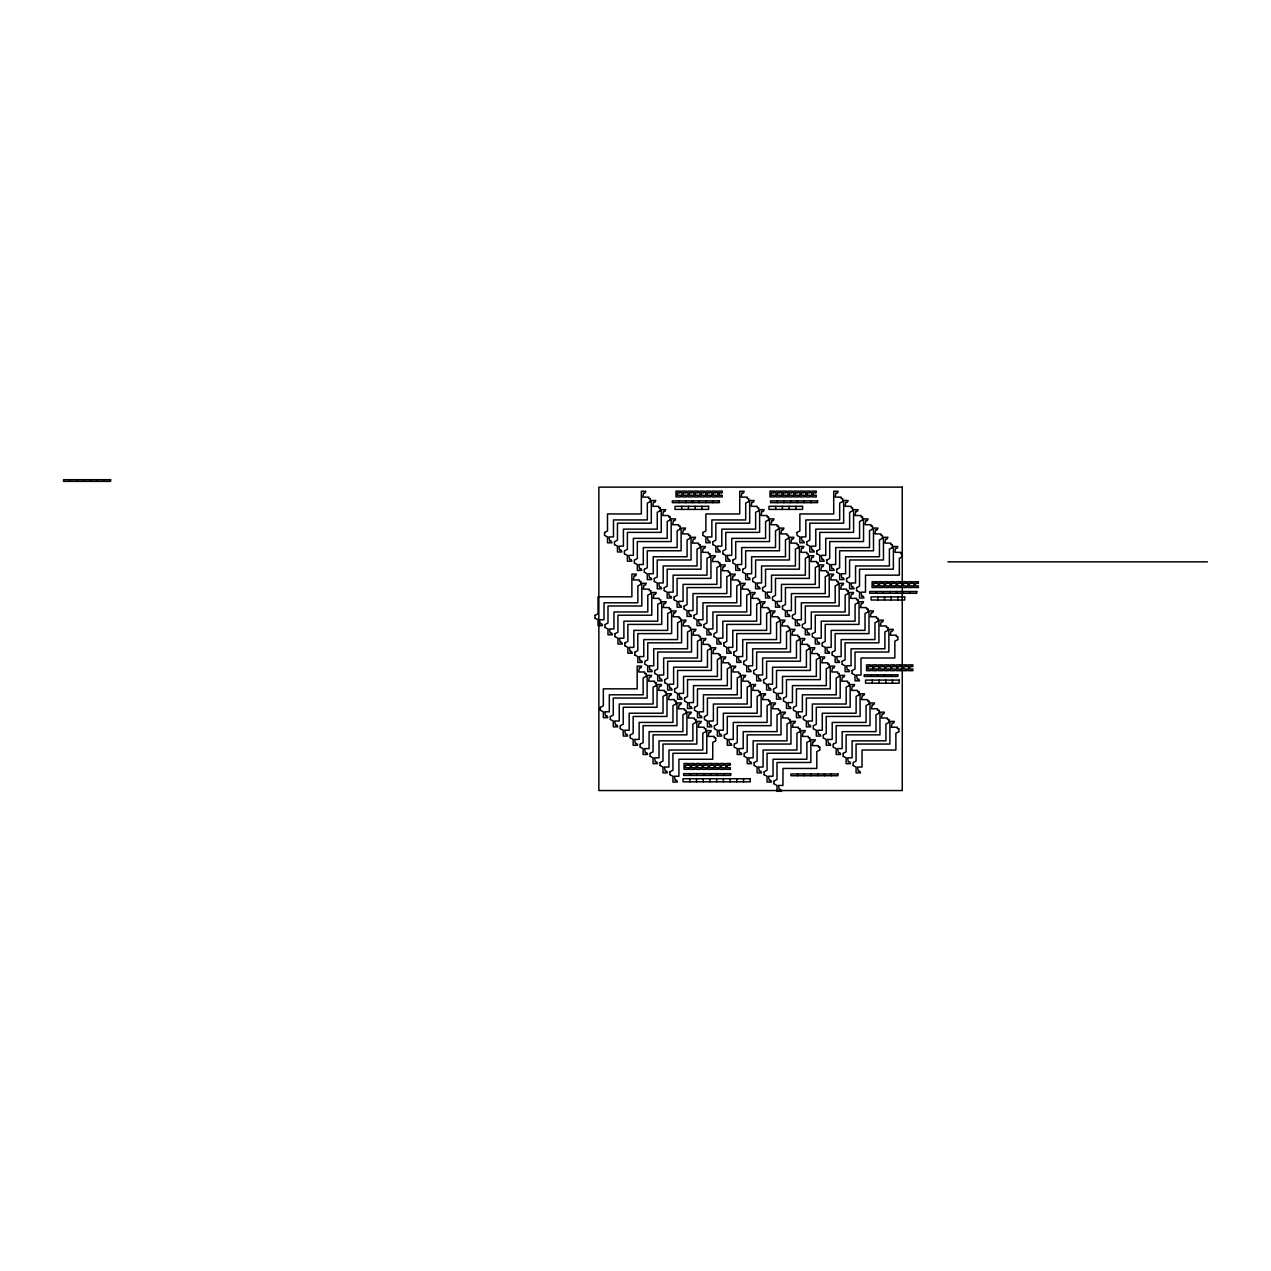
<?xml version="1.0" encoding="UTF-8"?>
<svg xmlns="http://www.w3.org/2000/svg" width="1271" height="1271" viewBox="0 0 1271 1271"><rect width="100%" height="100%" fill="white"/><g stroke="black" fill="none" stroke-linecap="round" stroke-linejoin="round"><path stroke-width="1.5" d="M650.164 498.566L648.814 498.566L648.814 497.12L642.84 497.12L643.555 492.91A1.843 1.843 0 0 0 645.112 492.91L645.827 491.273L641.347 491.273L641.347 513.961L607.506 513.961L607.506 530.96L604.662 532.406M748.54 498.566L747.205 498.566L747.205 497.12L741.231 497.12L741.93 492.91A1.843 1.843 0 0 0 743.503 492.91L744.218 491.273L739.738 491.273L739.738 513.961L705.898 513.961L705.898 530.96L703.054 532.406M842.53 498.566L841.18 498.566L841.18 497.12L835.222 497.12L835.921 492.91A1.843 1.843 0 0 0 837.494 492.91L838.193 491.273L833.728 491.273L833.712 513.961L799.872 513.961L799.872 530.96L797.044 532.406M650.164 501.648L647.32 503.094L647.32 519.934L613.48 519.934L613.48 536.934L609 536.934L609.699 541.144A1.843 1.843 0 0 1 611.272 541.144L611.986 542.781L607.506 542.781L607.506 536.934L604.662 535.488M748.54 501.648L745.712 503.094L745.712 519.934L711.855 519.934L711.855 536.934L707.391 536.934L708.09 541.144A1.843 1.843 0 0 1 709.663 541.144L710.362 542.781L705.898 542.781L705.898 536.934L703.054 535.488M842.53 501.648L839.686 503.094L839.686 519.934L805.846 519.934L805.846 536.934L801.365 536.934L802.08 541.144A1.843 1.843 0 0 1 803.653 541.144L804.352 542.781L799.872 542.781L799.872 536.934L797.044 535.488L796.885 532.549M660.094 507.765L658.759 507.765L658.759 506.319L652.786 506.319L653.485 502.109A1.843 1.843 0 0 0 655.058 502.109L655.772 500.472L651.292 500.472L651.292 523.175L617.452 523.175L617.452 540.159L614.608 541.605M758.485 507.765L757.151 507.765L757.151 506.319L751.177 506.319L751.876 502.109A1.843 1.843 0 0 0 753.449 502.109L754.164 500.472L749.683 500.472L749.683 523.175L715.827 523.175L715.827 540.159L712.999 541.605M852.476 507.765L851.125 507.765L851.125 506.319L845.151 506.319L845.866 502.109A1.843 1.843 0 0 0 847.439 502.109L848.138 500.472L843.658 500.472L843.658 523.175L809.818 523.175L809.818 540.159L806.99 541.605M660.094 510.847L657.266 512.292L657.266 529.133L623.41 529.133L623.41 546.133L618.945 546.133L619.644 550.343A1.843 1.843 0 0 1 621.217 550.343L621.932 551.979L617.452 551.979L617.452 546.133L614.608 544.687M758.485 510.847L755.641 512.292L755.641 529.133L721.801 529.133L721.801 546.133L717.321 546.133L718.036 550.343A1.843 1.843 0 0 1 719.608 550.343L720.307 551.979L715.827 551.979L715.827 546.133L712.999 544.687M670.039 516.963L668.705 516.963L668.705 515.518L662.731 515.518L663.43 511.323A1.843 1.843 0 0 0 665.003 511.323L665.718 509.671L661.238 509.671L661.238 532.374L627.381 532.374L627.381 549.374L624.554 550.82M768.431 516.963L767.08 516.963L767.08 515.518L761.107 515.518L761.822 511.323A1.843 1.843 0 0 0 763.394 511.323L764.093 509.671L759.613 509.671L759.613 532.374L725.773 532.374L725.773 549.374L722.945 550.82L722.786 553.743M862.421 516.963L861.071 516.963L861.071 515.518L855.097 515.518L855.812 511.323A1.843 1.843 0 0 0 857.369 511.323L858.084 509.671L853.604 509.671L853.604 532.374L819.763 532.374L819.763 549.374L816.919 550.82M670.039 520.061L667.211 521.491L667.211 538.348L633.355 538.348L633.355 555.348L628.875 555.348L629.59 559.542A1.843 1.843 0 0 1 631.163 559.542L631.862 561.194L627.381 561.194L627.381 555.348L624.554 553.902M768.431 520.061L765.587 521.491L765.587 538.348L731.746 538.348L731.746 555.348L727.266 555.348L727.981 559.542A1.843 1.843 0 0 1 729.538 559.542L730.253 561.194L725.773 561.194L725.773 555.348L722.945 553.902M862.421 520.061L859.577 521.491L859.577 538.348L825.737 538.348L825.737 555.348L821.257 555.348L821.972 559.542A1.843 1.843 0 0 1 823.529 559.542L824.243 561.194L819.763 561.194L819.763 555.348L816.919 553.902M679.985 526.178L678.635 526.178L678.635 524.732L672.661 524.732L673.376 520.522A1.843 1.843 0 0 0 674.949 520.522L675.648 518.886L671.167 518.886L671.167 541.573L637.327 541.573L637.327 558.573L634.499 560.018M778.376 526.178L777.026 526.178L777.026 524.732L771.052 524.732L771.767 520.522A1.843 1.843 0 0 0 773.324 520.522L774.039 518.886L769.559 518.886L769.559 541.573L735.718 541.573L735.718 558.573L732.874 560.018M872.351 526.178L871.016 526.178L871.016 524.732L865.043 524.732L865.758 520.522A1.843 1.843 0 0 0 867.315 520.522L868.029 518.886L863.549 518.886L863.549 541.573L829.709 541.573L829.709 558.573L826.865 560.018M679.985 529.26L677.141 530.706L677.141 547.547L643.301 547.547L643.301 564.546L638.82 564.546L639.535 568.757A1.843 1.843 0 0 1 641.092 568.757L641.807 570.393L637.327 570.393L637.327 564.546L634.499 563.101M778.376 529.26L775.532 530.706L775.532 547.547L741.692 547.547L741.692 564.546L737.212 564.546L737.927 568.757A1.843 1.843 0 0 1 739.484 568.757L740.199 570.393L735.718 570.393L735.718 564.546L732.874 563.101L732.731 560.161M872.351 529.26L869.523 530.706L869.523 547.547L835.683 547.547L835.683 564.546L831.202 564.546L831.901 568.757A1.843 1.843 0 0 1 833.474 568.757L834.189 570.393L829.709 570.393L829.709 564.546L826.865 563.101M689.931 535.377L688.58 535.377L688.58 533.931L682.606 533.931L683.321 529.721A1.843 1.843 0 0 0 684.878 529.721L685.593 528.085L681.113 528.085L681.113 550.788L647.273 550.788L647.273 567.772L644.429 569.217M788.322 535.377L786.971 535.377L786.971 533.931L780.998 533.931L781.713 529.721A1.843 1.843 0 0 0 783.27 529.721L783.985 528.085L779.504 528.085L779.504 550.788L745.664 550.788L745.664 567.772L742.82 569.217M882.296 535.377L880.962 535.377L880.962 533.931L874.988 533.931L875.687 529.721A1.843 1.843 0 0 0 877.26 529.721L877.975 528.085L873.495 528.085L873.495 550.788L839.638 550.788L839.638 567.772L836.811 569.217M689.931 538.459L687.087 539.905L687.087 556.746L653.246 556.746L653.246 573.745L648.766 573.745L649.481 577.955A1.843 1.843 0 0 1 651.038 577.955L651.753 579.592L647.273 579.592L647.273 573.745L644.429 572.3M788.322 538.459L785.478 539.905L785.478 556.746L751.638 556.746L751.638 573.745L747.157 573.745L747.856 577.955A1.843 1.843 0 0 1 749.429 577.955L750.144 579.592L745.664 579.592L745.664 573.745L742.82 572.3M699.876 544.576L698.526 544.576L698.526 543.13L692.552 543.13L693.267 538.936A1.843 1.843 0 0 0 694.824 538.936L695.539 537.283L691.059 537.283L691.059 559.987L657.218 559.987L657.218 576.986L654.374 578.432M798.252 544.576L796.917 544.576L796.917 543.13L790.943 543.13L791.642 538.936A1.843 1.843 0 0 0 793.215 538.936L793.93 537.283L789.45 537.283L789.45 559.987L755.61 559.987L755.61 576.986L752.766 578.432L752.623 581.355M806.99 544.687L809.818 546.133L809.818 551.979L814.298 551.979L813.583 550.343A1.843 1.843 0 0 0 812.026 550.343L811.311 546.133L815.791 546.133L815.791 529.133L849.632 529.133L849.632 512.292L852.476 510.847L852.619 507.907M892.242 544.576L890.892 544.576L890.892 543.13L884.934 543.13L885.633 538.936A1.843 1.843 0 0 0 887.206 538.936L887.905 537.283L883.44 537.283L883.44 559.987L849.584 559.987L849.584 576.986L846.756 578.432M699.876 547.658L697.032 549.104L697.032 565.96L663.192 565.96L663.192 582.96L658.712 582.96L659.411 587.154A1.843 1.843 0 0 1 660.984 587.154L661.698 588.807L657.218 588.807L657.218 582.96L654.374 581.514M798.252 547.658L795.424 549.104L795.424 565.96L761.567 565.96L761.567 582.96L757.103 582.96L757.802 587.154A1.843 1.843 0 0 1 759.375 587.154L760.09 588.807L755.61 588.807L755.61 582.96L752.766 581.514M892.242 547.658L889.398 549.104L889.398 565.96L855.558 565.96L855.558 582.96L851.077 582.96L851.792 587.154A1.843 1.843 0 0 1 853.365 587.154L854.064 588.807L849.584 588.807L849.584 582.96L846.756 581.514M709.806 553.791L708.471 553.791L708.471 552.345L702.498 552.345L703.197 548.135A1.843 1.843 0 0 0 704.77 548.135L705.484 546.498L701.004 546.498L701.004 569.186L667.164 569.186L667.164 586.185L664.32 587.631M902.188 553.791L900.837 553.791L900.837 552.345L894.863 552.345L895.578 548.135A1.843 1.843 0 0 0 897.151 548.135L897.85 546.498L893.37 546.498L893.37 569.186L859.53 569.186L859.53 586.185L856.702 587.631M709.806 556.873L706.978 558.319L706.978 575.159L673.122 575.159L673.122 592.159L668.657 592.159L669.356 596.369A1.843 1.843 0 0 1 670.929 596.369L671.644 598.005L667.164 598.005L667.164 592.159L664.32 590.713M808.197 556.873L805.369 558.319L805.369 575.159L771.513 575.159L771.513 592.159L767.033 592.159L767.748 596.369A1.843 1.843 0 0 1 769.32 596.369L770.019 598.005L765.539 598.005L765.539 592.159L762.711 590.713M902.188 556.873L899.344 558.319L899.344 575.159L865.503 575.159L865.503 592.159L861.023 592.159L861.738 596.369A1.843 1.843 0 0 1 863.295 596.369L864.01 598.005L859.53 598.005L859.53 592.159L856.702 590.713M947.864 561.861L1207.45 561.861M719.751 562.989L718.417 562.989L718.417 561.544L712.443 561.544L713.142 557.334A1.843 1.843 0 0 0 714.715 557.334L715.43 555.697L710.95 555.697L710.95 578.384L677.093 578.384L677.093 595.384L674.265 596.83M818.143 562.989L816.792 562.989L816.792 561.544L810.819 561.544L811.534 557.334A1.843 1.843 0 0 0 813.106 557.334L813.805 555.697L809.325 555.697L809.325 578.384L775.485 578.384L775.485 595.384L772.657 596.83M719.751 566.072L716.923 567.517L716.923 584.358L683.067 584.358L683.067 601.358L678.587 601.358L679.302 605.568A1.843 1.843 0 0 1 680.875 605.568L681.574 607.204L677.093 607.204L677.093 601.358L674.265 599.912M729.697 572.188L728.347 572.188L728.347 570.743L722.373 570.743L723.088 566.548A1.843 1.843 0 0 0 724.661 566.548L725.36 564.896L720.879 564.896L720.879 587.599L687.039 587.599L687.039 604.599L684.211 606.029M828.088 572.188L826.738 572.188L826.738 570.743L820.764 570.743L821.479 566.548A1.843 1.843 0 0 0 823.036 566.548L823.751 564.896L819.271 564.896L819.271 587.599L785.43 587.599L785.43 604.599L782.586 606.029M836.811 572.3L839.638 573.745L839.638 579.592L844.119 579.592L843.42 577.955A1.843 1.843 0 0 0 841.847 577.955L841.132 573.745L845.612 573.745L845.612 556.746L879.468 556.746L879.468 539.905L882.296 538.459L882.455 535.52M729.697 575.27L726.853 576.716L726.853 593.573L693.013 593.573L693.013 610.573L688.532 610.573L689.247 614.767A1.843 1.843 0 0 1 690.804 614.767L691.519 616.419L687.039 616.419L687.039 610.573L684.211 609.127M828.088 575.27L825.244 576.716L825.244 593.573L791.404 593.573L791.404 610.573L786.924 610.573L787.639 614.767A1.843 1.843 0 0 1 789.196 614.767L789.911 616.419L785.43 616.419L785.43 610.573L782.586 609.127M640.695 581.403L639.345 581.403L639.345 579.957L633.371 579.957L634.086 575.747A1.843 1.843 0 0 0 635.659 575.747L636.358 574.111L631.878 574.111L631.878 596.798L598.037 596.798L598.037 613.798L595.193 615.243M739.643 581.403L738.292 581.403L738.292 579.957L732.318 579.957L733.033 575.747A1.843 1.843 0 0 0 734.606 575.747L735.305 574.111L730.825 574.111L730.825 596.798L696.985 596.798L696.985 613.798L694.141 615.243M838.034 581.403L836.683 581.403L836.683 579.957L830.71 579.957L831.425 575.747A1.843 1.843 0 0 0 832.982 575.747L833.697 574.111L829.216 574.111L829.216 596.798L795.376 596.798L795.376 613.798L792.532 615.243M640.695 584.485L637.851 585.931L637.851 602.772L604.011 602.772L604.011 619.771L599.531 619.771L600.246 623.982A1.843 1.843 0 0 1 601.803 623.982L602.518 625.618L598.037 625.618L598.037 619.771L595.193 618.326M739.643 584.485L736.799 585.931L736.799 602.772L702.958 602.772L702.958 619.771L698.478 619.771L699.193 623.982A1.843 1.843 0 0 1 700.75 623.982L701.465 625.618L696.985 625.618L696.985 619.771L694.141 618.326M838.034 584.485L835.19 585.931L835.19 602.772L801.35 602.772L801.35 619.771L796.869 619.771L797.568 623.982A1.843 1.843 0 0 1 799.141 623.982L799.856 625.618L795.376 625.618L795.376 619.771L792.532 618.326M762.711 587.631L765.539 586.185L765.539 569.186L799.395 569.186L799.395 546.498L803.876 546.498L803.161 548.135A1.843 1.843 0 0 1 801.588 548.135L800.889 552.345L806.863 552.345L806.863 553.791L808.197 553.791L808.356 556.714M650.641 590.602L649.29 590.602L649.29 589.156L643.317 589.156L644.032 584.946A1.843 1.843 0 0 0 645.589 584.946L646.304 583.31L641.823 583.31L641.823 605.997L607.983 605.997L607.983 622.997L605.139 624.442M749.588 590.602L748.238 590.602L748.238 589.156L742.264 589.156L742.979 584.946A1.843 1.843 0 0 0 744.536 584.946L745.251 583.31L740.771 583.31L740.771 605.997L706.93 605.997L706.93 622.997L704.086 624.442M847.964 590.602L846.629 590.602L846.629 589.156L840.655 589.156L841.354 584.946A1.843 1.843 0 0 0 842.927 584.946L843.642 583.31L839.162 583.31L839.162 605.997L805.321 605.997L805.321 622.997L802.478 624.442M650.641 593.684L647.797 595.13L647.797 611.971L613.957 611.971L613.957 628.97L609.476 628.97L610.175 633.18A1.843 1.843 0 0 1 611.748 633.18L612.463 634.817L607.983 634.817L607.983 628.97L605.139 627.524M749.588 593.684L746.744 595.13L746.744 611.971L712.904 611.971L712.904 628.97L708.424 628.97L709.123 633.18A1.843 1.843 0 0 1 710.696 633.18L711.41 634.817L706.93 634.817L706.93 628.97L704.086 627.524M847.964 593.684L845.136 595.13L845.136 611.971L811.279 611.971L811.279 628.97L806.815 628.97L807.514 633.18A1.843 1.843 0 0 1 809.087 633.18L809.802 634.817L805.321 634.817L805.321 628.97L802.478 627.524M660.57 599.801L659.236 599.801L659.236 598.355L653.262 598.355L653.977 594.161A1.843 1.843 0 0 0 655.534 594.161L656.249 592.508L651.769 592.508L651.769 615.212L617.928 615.212L617.928 632.211L615.085 633.641M759.518 599.801L758.183 599.801L758.183 598.355L752.21 598.355L752.909 594.161A1.843 1.843 0 0 0 754.481 594.161L755.196 592.508L750.716 592.508L750.716 615.212L716.876 615.212L716.876 632.211L714.032 633.641L713.889 636.58M857.909 599.801L856.575 599.801L856.575 598.355L850.601 598.355L851.3 594.161A1.843 1.843 0 0 0 852.873 594.161L853.588 592.508L849.107 592.508L849.107 615.212L815.251 615.212L815.251 632.211L812.423 633.641M772.657 599.912L775.485 601.358L775.485 607.204L779.965 607.204L779.25 605.568A1.843 1.843 0 0 0 777.693 605.568L776.978 601.358L781.458 601.358L781.458 584.358L815.299 584.358L815.299 567.517L818.143 566.072L818.286 563.132M660.57 602.883L657.743 604.329L657.743 621.185L623.886 621.185L623.902 638.185L619.422 638.185L620.121 642.379A1.843 1.843 0 0 1 621.694 642.379L622.409 644.032L617.928 644.032L617.928 638.185L615.085 636.739M759.518 602.883L756.69 604.329L756.69 621.185L722.834 621.185L722.849 638.185L718.369 638.185L719.068 642.379A1.843 1.843 0 0 1 720.641 642.379L721.356 644.032L716.876 644.032L716.876 638.185L714.032 636.739M857.909 602.883L855.081 604.329L855.081 621.185L821.225 621.185L821.225 638.185L816.745 638.185L817.46 642.379A1.843 1.843 0 0 1 819.032 642.379L819.731 644.032L815.251 644.032L815.251 638.185L812.423 636.739M670.516 609.016L669.182 609.016L669.182 607.57L663.208 607.57L663.907 603.36A1.843 1.843 0 0 0 665.48 603.36L666.195 601.723L661.714 601.723L661.714 624.411L627.858 624.411L627.858 641.41L625.03 642.856M867.855 609.016L866.504 609.016L866.504 607.57L860.531 607.57L861.245 603.36A1.843 1.843 0 0 0 862.818 603.36L863.517 601.723L859.037 601.723L859.037 624.411L825.197 624.411L825.197 641.41L822.369 642.856M670.516 612.098L667.688 613.543L667.688 630.384L633.832 630.384L633.832 647.384L629.352 647.384L630.066 651.594A1.843 1.843 0 0 1 631.639 651.594L632.338 653.23L627.858 653.23L627.858 647.384L625.03 645.938M769.463 612.098L766.635 613.543L766.635 630.384L732.779 630.384L732.779 647.384L728.299 647.384L729.014 651.594A1.843 1.843 0 0 1 730.587 651.594L731.286 653.23L726.805 653.23L726.805 647.384L723.977 645.938M867.855 612.098L865.011 613.543L865.011 630.384L831.17 630.384L831.17 647.384L826.69 647.384L827.405 651.594A1.843 1.843 0 0 1 828.962 651.594L829.677 653.23L825.197 653.23L825.197 647.384L822.369 645.938M680.462 618.214L679.111 618.214L679.111 616.769L673.137 616.769L673.852 612.558A1.843 1.843 0 0 0 675.425 612.558L676.124 610.922L671.644 610.922L671.644 633.609L637.804 633.609L637.804 650.609L634.976 652.055M779.409 618.214L778.059 618.214L778.059 616.769L772.085 616.769L772.8 612.558A1.843 1.843 0 0 0 774.373 612.558L775.072 610.922L770.591 610.922L770.591 633.609L736.751 633.609L736.751 650.609L733.923 652.055M877.8 618.214L876.45 618.214L876.45 616.769L870.476 616.769L871.191 612.558A1.843 1.843 0 0 0 872.764 612.558L873.463 610.922L868.983 610.922L868.983 633.609L835.142 633.609L835.142 650.609L832.298 652.055M680.462 621.297L677.618 622.742L677.618 639.583L643.777 639.583L643.777 656.583L639.297 656.583L640.012 660.793A1.843 1.843 0 0 1 641.569 660.793L642.284 662.429L637.804 662.429L637.804 656.583L634.976 655.137M877.8 621.297L874.956 622.742L874.956 639.583L841.116 639.583L841.116 656.583L836.636 656.583L837.351 660.793A1.843 1.843 0 0 1 838.908 660.793L839.623 662.429L835.142 662.429L835.142 656.583L832.298 655.137M690.407 627.413L689.057 627.413L689.057 625.968L683.083 625.968L683.798 621.773A1.843 1.843 0 0 0 685.371 621.773L686.07 620.121L681.59 620.121L681.59 642.824L647.749 642.824L647.749 659.824L644.905 661.254L644.762 664.193L647.749 665.797L647.749 671.644L652.23 671.644L651.515 669.992A1.843 1.843 0 0 0 649.958 669.992L649.243 665.797L653.723 665.797L653.723 648.798L687.563 648.798L687.563 631.941L690.407 630.495M789.355 627.413L788.004 627.413L788.004 625.968L782.03 625.968L782.745 621.773A1.843 1.843 0 0 0 784.318 621.773L785.017 620.121L780.537 620.121L780.537 642.824L746.697 642.824L746.697 659.824L743.853 661.254M887.746 627.413L886.395 627.413L886.395 625.968L880.422 625.968L881.137 621.773A1.843 1.843 0 0 0 882.694 621.773L883.409 620.121L878.928 620.121L878.928 642.824L845.088 642.824L845.088 659.824L842.244 661.254M789.355 630.495L786.511 631.941L786.511 648.798L752.67 648.798L752.67 665.797L748.19 665.797L748.905 669.992A1.843 1.843 0 0 1 750.462 669.992L751.177 671.644L746.697 671.644L746.697 665.797L743.853 664.352M887.746 630.495L884.902 631.941L884.902 648.798L851.062 648.798L851.062 665.797L846.581 665.797L847.28 669.992A1.843 1.843 0 0 1 848.853 669.992L849.568 671.644L845.088 671.644L845.088 665.797L842.244 664.352M799.3 636.612L797.95 636.612L797.95 635.182L791.976 635.182L792.691 630.972A1.843 1.843 0 0 0 794.248 630.972L794.963 629.336L790.483 629.336L790.483 652.023L756.642 652.023L756.642 669.023L753.798 670.468M897.676 636.612L896.341 636.612L896.341 635.182L890.367 635.182L891.066 630.972A1.843 1.843 0 0 0 892.639 630.972L893.354 629.336L888.874 629.336L888.874 652.023L855.033 652.023L855.033 669.023L852.19 670.468M700.353 639.71L697.509 641.156L697.509 657.997L663.669 657.997L663.669 674.996L659.188 674.996L659.887 679.207A1.843 1.843 0 0 1 661.46 679.207L662.175 680.843L657.695 680.843L657.695 674.996L654.851 673.551M799.3 639.71L796.456 641.156L796.456 657.997L762.616 657.997L762.616 674.996L758.136 674.996L758.835 679.207A1.843 1.843 0 0 1 760.408 679.207L761.122 680.843L756.642 680.843L756.642 674.996L753.798 673.551M897.676 639.71L894.848 641.156L894.848 657.997L860.991 657.997L861.007 674.996L856.527 674.996L857.226 679.207A1.843 1.843 0 0 1 858.799 679.207L859.514 680.843L855.033 680.843L855.033 674.996L852.19 673.551M723.977 642.856L726.805 641.41L726.805 624.411L760.662 624.411L760.662 601.723L765.142 601.723L764.427 603.36A1.843 1.843 0 0 1 762.854 603.36L762.155 607.57L768.129 607.57L768.129 609.016L769.463 609.016L769.622 611.939M710.282 645.827L708.948 645.827L708.948 644.381L702.974 644.381L703.689 640.171A1.843 1.843 0 0 0 705.246 640.171L705.961 638.535L701.481 638.535L701.481 661.222L667.64 661.222L667.64 678.221L664.797 679.667M809.23 645.827L807.895 645.827L807.895 644.381L801.922 644.381L802.637 640.171A1.843 1.843 0 0 0 804.193 640.171L804.908 638.535L800.428 638.535L800.428 661.222L766.588 661.222L766.588 678.221L763.744 679.667M710.282 648.909L707.454 650.355L707.454 667.196L673.614 667.196L673.614 684.195L669.134 684.195L669.833 688.405A1.843 1.843 0 0 1 671.406 688.405L672.121 690.042L667.64 690.042L667.64 684.195L664.797 682.749M809.23 648.909L806.402 650.355L806.402 667.196L772.546 667.196L772.561 684.195L768.081 684.195L768.78 688.405A1.843 1.843 0 0 1 770.353 688.405L771.068 690.042L766.588 690.042L766.588 684.195L763.744 682.749M720.228 655.026L718.893 655.026L718.893 653.58L712.92 653.58L713.619 649.386A1.843 1.843 0 0 0 715.192 649.386L715.907 647.733L711.426 647.733L711.426 670.437L677.57 670.437L677.57 687.436L674.742 688.866M733.923 655.137L736.751 656.583L736.751 662.429L741.231 662.429L740.516 660.793A1.843 1.843 0 0 0 738.959 660.793L738.244 656.583L742.725 656.583L742.725 639.583L776.565 639.583L776.565 622.742L779.409 621.297L779.552 618.357M819.175 655.026L817.841 655.026L817.841 653.58L811.867 653.58L812.566 649.386A1.843 1.843 0 0 0 814.139 649.386L814.854 647.733L810.374 647.733L810.374 670.437L776.517 670.437L776.517 687.436L773.689 688.866M720.228 658.108L717.4 659.554L717.4 676.41L683.544 676.41L683.544 693.394L679.064 693.394L679.778 697.604A1.843 1.843 0 0 1 681.351 697.604L682.05 699.257L677.57 699.257L677.57 693.394L674.742 691.964M819.175 658.108L816.347 659.554L816.347 676.41L782.491 676.41L782.491 693.394L778.011 693.394L778.726 697.604A1.843 1.843 0 0 1 780.299 697.604L780.998 699.257L776.517 699.257L776.517 693.394L773.689 691.964M829.121 664.225L827.771 664.225L827.771 662.795L821.797 662.795L822.512 658.585A1.843 1.843 0 0 0 824.085 658.585L824.784 656.948L820.303 656.948L820.303 679.635L786.463 679.635L786.463 696.635L783.635 698.081M730.174 667.323L727.33 668.768L727.33 685.609L693.489 685.609L693.489 702.609L689.009 702.609L689.724 706.819A1.843 1.843 0 0 1 691.281 706.819L691.996 708.455L687.516 708.455L687.516 702.609L684.688 701.163M829.121 667.323L826.277 668.768L826.277 685.609L792.437 685.609L792.437 702.609L787.956 702.609L788.671 706.819A1.843 1.843 0 0 1 790.228 706.819L790.943 708.455L786.463 708.455L786.463 702.609L783.635 701.163M654.851 670.468L657.695 669.023L657.695 652.023L691.535 652.023L691.535 629.336L696.015 629.336L695.301 630.972A1.843 1.843 0 0 1 693.744 630.972L693.029 635.182L699.002 635.182L699.002 636.612L700.353 636.612L700.496 639.551M645.986 673.439L644.651 673.439L644.651 671.994L638.678 671.994L639.392 667.783A1.843 1.843 0 0 0 640.949 667.783L641.664 666.147L637.184 666.147L637.184 688.834L603.344 688.834L603.344 705.834L600.5 707.28M740.119 673.439L738.769 673.439L738.769 671.994L732.795 671.994L733.51 667.783A1.843 1.843 0 0 0 735.083 667.783L735.782 666.147L731.302 666.147L731.302 688.834L697.461 688.834L697.461 705.834L694.617 707.28M839.067 673.439L837.716 673.439L837.716 671.994L831.742 671.994L832.457 667.783A1.843 1.843 0 0 0 834.03 667.783L834.729 666.147L830.249 666.147L830.249 688.834L796.409 688.834L796.409 705.834L793.565 707.28M645.986 676.522L643.158 677.967L643.158 694.808L609.317 694.808L609.317 711.808L604.837 711.808L605.536 716.018A1.843 1.843 0 0 1 607.109 716.018L607.824 717.654L603.344 717.654L603.344 711.808L600.5 710.362M740.119 676.522L737.275 677.967L737.275 694.808L703.435 694.808L703.435 711.808L698.955 711.808L699.67 716.018A1.843 1.843 0 0 1 701.227 716.018L701.942 717.654L697.461 717.654L697.461 711.808L694.617 710.362M839.067 676.522L836.223 677.967L836.223 694.808L802.382 694.808L802.382 711.808L797.902 711.808L798.617 716.018A1.843 1.843 0 0 1 800.174 716.018L800.889 717.654L796.409 717.654L796.409 711.808L793.565 710.362M655.931 682.638L654.597 682.638L654.597 681.192L648.623 681.192L649.322 676.998A1.843 1.843 0 0 0 650.895 676.998L651.61 675.346L647.13 675.346L647.13 698.049L613.273 698.049L613.273 715.049L610.445 716.479M750.065 682.638L748.714 682.638L748.714 681.192L742.741 681.192L743.456 676.998A1.843 1.843 0 0 0 745.013 676.998L745.727 675.346L741.247 675.346L741.247 698.049L707.407 698.049L707.407 715.049L704.563 716.479M849.012 682.638L847.662 682.638L847.662 681.192L841.688 681.192L842.403 676.998A1.843 1.843 0 0 0 843.96 676.998L844.675 675.346L840.195 675.346L840.195 698.049L806.354 698.049L806.354 715.049L803.51 716.479M655.931 685.72L653.103 687.166L653.103 704.023L619.247 704.023L619.247 721.007L614.767 721.007L615.482 725.217A1.843 1.843 0 0 1 617.055 725.217L617.754 726.869L613.273 726.869L613.273 721.007L610.445 719.577M750.065 685.72L747.221 687.166L747.221 704.023L713.381 704.023L713.381 721.007L708.9 721.007L709.599 725.217A1.843 1.843 0 0 1 711.172 725.217L711.887 726.869L707.407 726.869L707.407 721.007L704.563 719.577M849.012 685.72L846.168 687.166L846.168 704.023L812.328 704.023L812.328 721.007L807.848 721.007L808.547 725.217A1.843 1.843 0 0 1 810.12 725.217L810.834 726.869L806.354 726.869L806.354 721.007L803.51 719.577M665.877 691.837L664.526 691.837L664.526 690.407L658.569 690.407L659.268 686.197A1.843 1.843 0 0 0 660.841 686.197L661.54 684.545L657.075 684.545L657.059 707.248L623.219 707.248L623.219 724.248L620.391 725.693M759.994 691.837L758.66 691.837L758.66 690.407L752.686 690.407L753.401 686.197A1.843 1.843 0 0 0 754.958 686.197L755.673 684.545L751.193 684.545L751.193 707.248L717.352 707.248L717.352 724.248L714.509 725.693M858.942 691.837L857.607 691.837L857.607 690.407L851.634 690.407L852.348 686.197A1.843 1.843 0 0 0 853.905 686.197L854.62 684.545L850.14 684.545L850.14 707.248L816.3 707.248L816.3 724.248L813.456 725.693M665.877 694.935L663.033 696.365L663.033 713.222L629.193 713.222L629.193 730.221L624.712 730.221L625.427 734.416A1.843 1.843 0 0 1 627 734.416L627.699 736.068L623.219 736.068L623.219 730.221L620.391 728.776M759.994 694.935L757.166 696.365L757.166 713.222L723.326 713.222L723.326 730.221L718.846 730.221L719.545 734.416A1.843 1.843 0 0 1 721.118 734.416L721.833 736.068L717.352 736.068L717.352 730.221L714.509 728.776M858.942 694.935L856.114 696.365L856.114 713.222L822.258 713.222L822.273 730.221L817.793 730.221L818.492 734.416A1.843 1.843 0 0 1 820.065 734.416L820.78 736.068L816.3 736.068L816.3 730.221L813.456 728.776M684.688 698.081L687.516 696.635L687.516 679.635L721.356 679.635L721.356 656.948L725.836 656.948L725.137 658.585A1.843 1.843 0 0 1 723.564 658.585L722.849 662.795L728.823 662.795L728.823 664.225L730.174 664.225L730.317 667.164M675.822 701.052L674.472 701.052L674.472 699.606L668.498 699.606L669.213 695.396A1.843 1.843 0 0 0 670.786 695.396L671.485 693.759L667.005 693.759L667.005 716.447L633.165 716.447L633.165 733.446L630.337 734.892M769.94 701.052L768.605 701.052L768.605 699.606L762.632 699.606L763.331 695.396A1.843 1.843 0 0 0 764.904 695.396L765.619 693.759L761.138 693.759L761.138 716.447L727.282 716.447L727.282 733.446L724.454 734.892M868.887 701.052L867.553 701.052L867.553 699.606L861.579 699.606L862.278 695.396A1.843 1.843 0 0 0 863.851 695.396L864.566 693.759L860.086 693.759L860.086 716.447L826.229 716.447L826.229 733.446L823.401 734.892M675.822 704.134L672.979 705.58L672.979 722.421L639.138 722.421L639.138 739.42L634.658 739.42L635.373 743.63A1.843 1.843 0 0 1 636.93 743.63L637.645 745.267L633.165 745.267L633.165 739.42L630.337 737.974M769.94 704.134L767.112 705.58L767.112 722.421L733.256 722.421L733.256 739.42L728.776 739.42L729.49 743.63A1.843 1.843 0 0 1 731.063 743.63L731.762 745.267L727.282 745.267L727.282 739.42L724.454 737.974M868.887 704.134L866.059 705.58L866.059 722.421L832.203 722.421L832.203 739.42L827.723 739.42L828.438 743.63A1.843 1.843 0 0 1 830.011 743.63L830.71 745.267L826.229 745.267L826.229 739.42L823.401 737.974M685.768 710.251L684.418 710.251L684.418 708.805L678.444 708.805L679.159 704.595A1.843 1.843 0 0 0 680.716 704.595L681.431 702.958L676.95 702.958L676.95 725.662L643.11 725.662L643.11 742.645L640.266 744.091M779.886 710.251L778.535 710.251L778.535 708.805L772.561 708.805L773.276 704.595A1.843 1.843 0 0 0 774.849 704.595L775.548 702.958L771.068 702.958L771.068 725.662L737.228 725.662L737.228 742.645L734.4 744.091M878.833 710.251L877.483 710.251L877.483 708.805L871.509 708.805L872.224 704.595A1.843 1.843 0 0 0 873.797 704.595L874.496 702.958L870.015 702.958L870.015 725.662L836.175 725.662L836.175 742.645L833.347 744.091M685.768 713.333L682.924 714.779L682.924 731.635L649.084 731.635L649.084 748.619L644.604 748.619L645.318 752.829A1.843 1.843 0 0 1 646.875 752.829L647.59 754.466L643.11 754.466L643.11 748.619L640.266 747.189M779.886 713.333L777.042 714.779L777.042 731.635L743.201 731.635L743.201 748.619L738.721 748.619L739.436 752.829A1.843 1.843 0 0 1 741.009 752.829L741.708 754.466L737.228 754.466L737.228 748.619L734.4 747.189M878.833 713.333L875.989 714.779L875.989 731.635L842.149 731.635L842.149 748.619L837.668 748.619L838.383 752.829A1.843 1.843 0 0 1 839.94 752.829L840.655 754.466L836.175 754.466L836.175 748.619L833.347 747.189M695.698 719.45L694.363 719.45L694.363 718.02L688.389 718.02L689.104 713.809A1.843 1.843 0 0 0 690.661 713.809L691.376 712.157L686.896 712.157L686.896 734.86L653.056 734.86L653.056 751.86L650.212 753.306M789.831 719.45L788.481 719.45L788.481 718.02L782.507 718.02L783.222 713.809A1.843 1.843 0 0 0 784.795 713.809L785.494 712.157L781.014 712.157L781.014 734.86L747.173 734.86L747.173 751.86L744.329 753.306M888.779 719.45L887.428 719.45L887.428 718.02L881.454 718.02L882.169 713.809A1.843 1.843 0 0 0 883.742 713.809L884.441 712.157L879.961 712.157L879.961 734.86L846.121 734.86L846.121 751.86L843.277 753.306M695.698 722.548L692.87 723.977L692.87 740.834L659.029 740.834L659.029 757.834L654.549 757.834L655.248 762.028A1.843 1.843 0 0 1 656.821 762.028L657.536 763.68L653.056 763.68L653.056 757.834L650.212 756.388M789.831 722.548L786.987 723.977L786.987 740.834L753.147 740.834L753.147 757.834L748.667 757.834L749.382 762.028A1.843 1.843 0 0 1 750.939 762.028L751.654 763.68L747.173 763.68L747.173 757.834L744.329 756.388M888.779 722.548L885.935 723.977L885.935 740.834L852.094 740.834L852.094 757.834L847.614 757.834L848.329 762.028A1.843 1.843 0 0 1 849.886 762.028L850.601 763.68L846.121 763.68L846.121 757.834L843.277 756.388M705.643 728.664L704.309 728.664L704.309 727.219L698.335 727.219L699.034 723.008A1.843 1.843 0 0 0 700.607 723.008L701.322 721.372L696.842 721.372L696.842 744.059L662.985 744.059L662.985 761.059L660.157 762.505M799.777 728.664L798.426 728.664L798.426 727.219L792.453 727.219L793.168 723.008A1.843 1.843 0 0 0 794.725 723.008L795.439 721.372L790.959 721.372L790.959 744.059L757.119 744.059L757.119 761.059L754.275 762.505M898.724 728.664L897.374 728.664L897.374 727.219L891.4 727.219L892.115 723.008A1.843 1.843 0 0 0 893.672 723.008L894.387 721.372L889.907 721.372L889.907 744.059L856.066 744.059L856.066 761.059L853.222 762.505L853.079 765.444M705.643 731.746L702.815 733.192L702.815 750.033L668.959 750.033L668.959 767.033L664.479 767.033L665.194 771.243A1.843 1.843 0 0 1 666.767 771.243L667.466 772.879L662.985 772.879L662.985 767.033L660.157 765.587M799.777 731.746L796.933 733.192L796.933 750.033L763.093 750.033L763.093 767.033L758.612 767.033L759.311 771.243A1.843 1.843 0 0 1 760.884 771.243L761.599 772.879L757.119 772.879L757.119 767.033L754.275 765.587M898.724 731.746L895.88 733.192L895.88 750.033L862.04 750.033L862.04 767.033L857.56 767.033L858.259 771.243A1.843 1.843 0 0 1 859.832 771.243L860.546 772.879L856.066 772.879L856.066 767.033L853.222 765.587M715.589 737.863L714.238 737.863L714.238 736.417L708.281 736.417L708.98 732.207A1.843 1.843 0 0 0 710.553 732.207L711.252 730.571L706.787 730.571L706.771 753.274L672.931 753.274L672.931 770.258L670.103 771.704M809.706 737.863L808.372 737.863L808.372 736.417L802.398 736.417L803.113 732.207A1.843 1.843 0 0 0 804.67 732.207L805.385 730.571L800.905 730.571L800.905 753.274L767.064 753.274L767.064 770.258L764.221 771.704M715.589 740.945L712.745 742.391L712.745 759.248L678.905 759.248L678.905 776.231L674.424 776.231L675.139 780.442A1.843 1.843 0 0 1 676.712 780.442L677.411 782.078L672.931 782.078L672.931 776.231L670.103 774.802M809.706 740.945L806.878 742.391L806.878 759.248L773.038 759.248L773.038 776.231L768.558 776.231L769.257 780.442A1.843 1.843 0 0 1 770.83 780.442L771.545 782.078L767.064 782.078L767.064 776.231L764.221 774.802M819.652 747.062L818.317 747.062L818.317 745.632L812.344 745.632L813.043 741.422A1.843 1.843 0 0 0 814.616 741.422L815.331 739.77L810.85 739.77L810.85 762.473L776.994 762.473L776.994 779.473L774.166 780.918M819.652 750.16L816.824 751.59L816.824 768.447L782.968 768.447L782.968 785.446L778.488 785.446L779.202 789.641A1.843 1.843 0 0 1 780.775 789.641L781.474 791.293L776.994 791.293L776.994 785.446L774.166 784M910.036 591.523L910.036 593.287M903.316 591.523L903.316 593.287M902.331 553.934L902.331 556.714M898.867 728.807L898.867 731.603M897.977 596.925L897.977 600.023M897.834 636.771L897.834 639.551M896.595 591.523L896.595 593.287M892.385 544.735L892.385 547.515M892.449 680.096L892.449 683.178M891.257 596.925L891.257 600.023M891.066 674.806L891.066 676.442M889.875 591.523L889.875 593.287M888.922 719.608L888.922 722.389M887.889 627.572L887.889 630.352M885.728 680.096L885.728 683.178M884.537 596.925L884.537 600.023M884.346 674.806L884.346 676.442M883.154 591.523L883.154 593.287M879.008 680.096L879.008 683.178M878.976 710.394L878.976 713.19M877.816 596.925L877.816 600.023M877.943 618.357L877.943 621.154M877.625 674.806L877.625 676.442M876.434 591.523L876.434 593.287M872.51 526.321L872.51 529.101M872.287 680.096L872.287 683.178M870.905 674.806L870.905 676.442M869.046 701.195L869.046 703.991M867.998 609.159L867.998 611.939M862.564 517.122L862.564 519.903M859.101 691.996L859.101 694.776M858.068 599.96L858.068 602.74M856.543 587.774L856.543 590.57M852.047 670.611L852.047 673.408M849.155 682.781L849.155 685.577M848.122 590.745L848.122 593.541M846.597 578.575L846.597 581.355M843.134 753.449L843.134 756.229M842.673 498.709L842.673 501.489M842.101 661.413L842.101 664.193M839.21 673.582L839.21 676.379M838.177 581.546L838.177 584.326M836.668 569.376L836.668 572.157M833.188 744.25L833.188 747.03M832.155 652.198L832.155 654.994M831.186 773.96L831.186 775.723M829.264 664.383L829.264 667.164M828.231 572.347L828.231 575.128M826.722 560.161L826.722 562.958M824.466 773.96L824.466 775.723M823.243 735.035L823.243 737.831M822.21 642.999L822.21 645.795M819.811 747.221L819.811 750.001M819.334 655.185L819.334 657.965M817.746 773.96L817.746 775.723M816.776 550.963L816.776 553.743M813.313 725.836L813.313 728.633M812.264 633.8L812.264 636.58M811.025 773.96L811.025 775.723M810.866 500.901L810.866 502.665M809.865 738.006L809.865 740.802M809.389 645.97L809.389 648.766M806.831 541.764L806.831 544.544M804.146 500.901L804.146 502.665M804.305 773.96L804.305 775.723M803.367 716.637L803.367 719.418M802.335 624.601L802.335 627.381M799.92 728.807L799.92 731.603M799.443 636.771L799.443 639.551M798.41 544.735L798.41 547.515M797.6 773.96L797.6 775.723M797.425 500.901L797.425 502.665M795.853 506.319L795.853 509.401M793.422 707.423L793.422 710.219M792.389 615.386L792.389 618.183M790.705 500.901L790.705 502.665M789.974 719.608L789.974 722.389M789.498 627.572L789.498 630.352M789.132 506.319L789.132 509.401M788.465 535.52L788.465 538.316M783.985 500.901L783.985 502.665M783.476 698.224L783.476 701.02M782.412 506.319L782.412 509.401M782.443 606.188L782.443 608.968M780.029 710.394L780.029 713.19M778.519 526.321L778.519 529.101M777.264 500.901L777.264 502.665M775.691 506.319L775.691 509.401M774.007 781.061L774.007 783.842M773.531 689.025L773.531 691.805M772.498 596.989L772.498 599.769M770.099 701.195L770.099 703.991M768.574 517.122L768.574 519.903M764.078 771.862L764.078 774.643M763.601 679.81L763.601 682.606M762.552 587.774L762.552 590.57M760.153 691.996L760.153 694.776M759.677 599.96L759.677 602.74M758.644 507.907L758.644 510.704M754.132 762.648L754.132 765.444M753.655 670.611L753.655 673.408M750.208 682.781L750.208 685.577M749.731 590.745L749.731 593.541M748.698 498.709L748.698 501.489M744.186 753.449L744.186 756.229M743.71 661.413L743.71 664.193M743.535 778.742L743.535 781.824M742.677 569.376L742.677 572.157M740.262 673.582L740.262 676.379M739.786 581.546L739.786 584.326M736.815 778.742L736.815 781.824M734.241 744.25L734.241 747.03M733.764 652.198L733.764 654.994M730.094 778.742L730.094 781.824M729.84 572.347L729.84 575.128M724.295 735.035L724.295 737.831M723.993 773.642L723.993 775.421M723.819 642.999L723.819 645.795M723.374 778.742L723.374 781.824M720.387 655.185L720.387 657.965M719.91 563.132L719.91 565.929M717.273 773.642L717.273 775.421M716.653 778.742L716.653 781.824M715.732 738.006L715.732 740.802M714.366 725.836L714.366 728.633M712.84 541.764L712.84 544.544M712.666 500.901L712.666 502.665M710.441 645.97L710.441 648.766M710.553 773.642L710.553 775.421M709.965 553.934L709.965 556.714M709.933 778.742L709.933 781.824M705.945 500.901L705.945 502.665M705.802 728.807L705.802 731.603M704.42 716.637L704.42 719.418M703.943 624.601L703.943 627.381M703.832 773.642L703.832 775.421M703.213 778.742L703.213 781.824M702.911 532.549L702.911 535.345M701.862 506.319L701.862 509.401M700.019 544.735L700.019 547.515M699.225 500.901L699.225 502.665M697.112 773.642L697.112 775.421M696.492 778.742L696.492 781.824M695.857 719.608L695.857 722.389M695.142 506.319L695.142 509.401M694.474 707.423L694.474 710.219M693.998 615.386L693.998 618.183M692.504 500.901L692.504 502.665M690.55 627.572L690.55 630.352M690.391 773.642L690.391 775.421M690.074 535.52L690.074 538.316M689.772 778.742L689.772 781.824M688.421 506.319L688.421 509.401M685.784 500.901L685.784 502.665M685.911 710.394L685.911 713.19M684.529 698.224L684.529 701.02M684.052 606.188L684.052 608.968M681.701 506.319L681.701 509.401M680.605 618.357L680.605 621.154M680.128 526.321L680.128 529.101M679.064 500.901L679.064 502.665M675.965 701.195L675.965 703.991M674.583 689.025L674.583 691.805M674.107 596.989L674.107 599.769M670.675 609.159L670.675 611.939M670.198 517.122L670.198 519.903M669.944 771.862L669.944 774.643M666.02 691.996L666.02 694.776M664.654 679.81L664.654 682.606M664.177 587.774L664.177 590.57M660.729 599.96L660.729 602.74M660.253 507.907L660.253 510.704M660.014 762.648L660.014 765.444M656.09 682.781L656.09 685.577M654.708 670.611L654.708 673.408M654.231 578.575L654.231 581.355M650.784 590.745L650.784 593.541M650.307 498.709L650.307 501.489M650.069 753.449L650.069 756.229M646.145 673.582L646.145 676.379M644.286 569.376L644.286 572.157M640.838 581.546L640.838 584.326M640.123 744.25L640.123 747.03M634.817 652.198L634.817 654.994M634.34 560.161L634.34 562.958M630.178 735.035L630.178 737.831M624.871 642.999L624.871 645.795M624.395 550.963L624.395 553.743M620.232 725.836L620.232 728.633M614.942 633.8L614.942 636.58M614.465 541.764L614.465 544.544M610.287 716.637L610.287 719.418M604.996 624.601L604.996 627.381M604.519 532.549L604.519 535.345M600.357 707.423L600.357 710.219M595.05 615.386L595.05 618.183M103.872 479.707L103.872 481.359M97.152 479.707L97.152 481.359M90.432 479.707L90.432 481.359M83.711 479.707L83.711 481.359M76.991 479.707L76.991 481.359M70.27 479.707L70.27 481.359M679.477 492.719L677.475 492.719L677.475 495.261L680.462 495.261L680.462 496.913L675.981 496.913L675.981 491.083L680.462 491.083L680.462 492.719L679.477 492.719M685.45 492.719L683.448 492.719L683.448 495.261L686.435 495.261L686.435 496.913L681.955 496.913L681.955 491.083L686.435 491.083L686.435 492.719L685.355 492.767M691.424 492.719L689.422 492.719L689.422 495.261L692.409 495.261L692.409 496.913L687.929 496.913L687.929 491.083L692.409 491.083L692.409 492.719L691.424 492.719M697.382 492.719L695.396 492.719L695.396 495.261L698.383 495.261L698.383 496.913L693.902 496.913L693.902 491.083L698.383 491.083L698.383 492.719L697.382 492.719M703.356 492.719L701.37 492.719L701.37 495.261L704.356 495.261L704.356 496.913L699.876 496.913L699.876 491.083L704.356 491.083L704.356 492.719L703.356 492.719M709.329 492.719L707.343 492.719L707.343 495.261L710.33 495.261L710.33 496.913L705.85 496.913L705.85 491.083L710.33 491.083L710.33 492.719L709.329 492.719M715.303 492.719L713.317 492.719L713.317 495.261L716.304 495.261L716.304 496.913L711.824 496.913L711.824 491.083L716.304 491.083L716.304 492.719L715.303 492.719M721.277 492.719L719.291 492.719L719.291 495.261L722.278 495.261L722.278 496.913L717.797 496.913L717.797 491.083L722.278 491.083L722.278 492.719L721.277 492.719M773.451 492.719L771.465 492.719L771.465 495.261L774.452 495.261L774.452 496.913L769.972 496.913L769.972 491.083L774.452 491.083L774.452 492.719L773.451 492.719M779.425 492.719L777.439 492.719L777.439 495.261L780.426 495.261L780.426 496.913L775.946 496.913L775.946 491.083L780.426 491.083L780.426 492.719L779.425 492.719M785.399 492.719L783.413 492.719L783.413 495.261L786.399 495.261L786.399 496.913L781.919 496.913L781.919 491.083L786.399 491.083L786.399 492.719L785.399 492.719M791.372 492.719L789.386 492.719L789.386 495.261L792.373 495.261L792.373 496.913L787.893 496.913L787.893 491.083L792.373 491.083L792.373 492.719L791.372 492.719M797.346 492.719L795.36 492.719L795.36 495.261L798.347 495.261L798.347 496.913L793.867 496.913L793.867 491.083L798.347 491.083L798.347 492.719L797.346 492.719M803.32 492.719L801.334 492.719L801.334 495.261L804.321 495.261L804.321 496.913L799.84 496.913L799.84 491.083L804.321 491.083L804.321 492.719L803.32 492.719M809.293 492.719L807.307 492.719L807.307 495.261L810.294 495.261L810.294 496.913L805.814 496.913L805.814 491.083L810.294 491.083L810.294 492.719L809.293 492.719M815.267 492.719L813.281 492.719L813.281 495.261L816.268 495.261L816.268 496.913L811.788 496.913L811.788 491.083L816.268 491.083L816.268 492.719L815.267 492.719M875.592 583.341L873.59 583.341L873.59 585.883L876.577 585.883L876.577 587.52L872.097 587.52L872.097 581.689L876.577 581.689L876.577 583.341L875.592 583.341M881.566 583.341L879.564 583.341L879.564 585.883L882.551 585.883L882.551 587.52L878.07 587.52L878.07 581.689L882.551 581.689L882.551 583.341L881.566 583.341M887.539 583.341L885.537 583.341L885.537 585.883L888.524 585.883L888.524 587.52L884.044 587.52L884.044 581.689L888.524 581.689L888.524 583.341L887.539 583.341M893.497 583.341L891.511 583.341L891.511 585.883L894.498 585.883L894.498 587.52L890.018 587.52L890.018 581.689L894.498 581.689L894.498 583.341L893.497 583.341M899.471 583.341L897.485 583.341L897.485 585.883L900.472 585.883L900.472 587.52L895.991 587.52L895.991 581.689L900.472 581.689L900.472 583.341L899.471 583.341M905.445 583.341L903.459 583.341L903.459 585.883L906.445 585.883L906.445 587.52L901.965 587.52L901.965 581.689L906.445 581.689L906.445 583.341L905.445 583.341M911.418 583.341L909.432 583.341L909.432 585.883L912.419 585.883L912.419 587.52L907.939 587.52L907.939 581.689L912.419 581.689L912.419 583.341L911.418 583.341M917.392 583.341L915.406 583.341L915.406 585.883L918.393 585.883L918.393 587.52L913.913 587.52L913.913 581.689L918.393 581.689L918.393 583.341L917.392 583.341M870.063 666.497L868.061 666.497L868.061 669.039L871.048 669.039L871.048 670.675L866.568 670.675L866.568 664.86L871.048 664.86L871.048 666.497L870.063 666.497M876.037 666.497L874.035 666.497L874.035 669.039L877.022 669.039L877.022 670.675L872.542 670.675L872.542 664.86L877.022 664.86L877.022 666.497L876.037 666.497M882.01 666.497L880.009 666.497L880.009 669.039L882.995 669.039L882.995 670.675L878.515 670.675L878.515 664.86L882.995 664.86L882.995 666.497L882.01 666.497M887.968 666.497L885.982 666.497L885.982 669.039L888.969 669.039L888.969 670.675L884.489 670.675L884.489 664.86L888.969 664.86L888.969 666.497L887.968 666.497M893.942 666.497L891.956 666.497L891.956 669.039L894.943 669.039L894.943 670.675L890.463 670.675L890.463 664.86L894.943 664.86L894.943 666.497L893.942 666.497M899.916 666.497L897.93 666.497L897.93 669.039L900.917 669.039L900.917 670.675L896.436 670.675L896.436 664.86L900.917 664.86L900.917 666.497L899.916 666.497M905.889 666.497L903.903 666.497L903.903 669.039L906.89 669.039L906.89 670.675L902.41 670.675L902.41 664.86L906.89 664.86L906.89 666.497L905.889 666.497M911.863 666.497L909.877 666.497L909.877 669.039L912.864 669.039L912.864 670.675L908.384 670.675L908.384 664.86L912.864 664.86L912.864 666.497L911.863 666.497M687.547 765.158L685.562 765.158L685.562 767.684L688.548 767.684L688.548 769.336L684.068 769.336L684.068 763.506L688.548 763.506L688.548 765.158L687.547 765.158M693.521 765.158L691.535 765.158L691.535 767.684L694.522 767.684L694.522 769.336L690.042 769.336L690.042 763.506L694.522 763.506L694.522 765.158L693.521 765.158M699.495 765.158L697.493 765.158L697.493 767.684L700.48 767.684L700.48 769.336L696 769.336L696 763.506L700.48 763.506L700.48 765.158L699.495 765.158M705.469 765.158L703.467 765.158L703.467 767.684L706.454 767.684L706.454 769.336L701.973 769.336L701.973 763.506L706.454 763.506L706.454 765.158L705.469 765.158M711.442 765.158L709.44 765.158L709.44 767.684L712.427 767.684L712.427 769.336L707.947 769.336L707.947 763.506L712.427 763.506L712.427 765.158L711.442 765.158M717.416 765.158L715.414 765.158L715.414 767.684L718.401 767.684L718.401 769.336L713.921 769.336L713.921 763.506L718.401 763.506L718.401 765.158L717.416 765.158M723.39 765.158L721.388 765.158L721.388 767.684L724.375 767.684L724.375 769.336L719.894 769.336L719.894 763.506L724.375 763.506L724.375 765.158L723.39 765.158M729.347 765.158L727.362 765.158L727.362 767.684L730.348 767.684L730.348 769.336L725.868 769.336L725.868 763.506L730.348 763.506L730.348 765.158L729.347 765.158M110.577 479.707L63.55 479.707L63.55 481.359L110.577 481.359L110.577 479.707M902.251 487.127L598.848 487.127L598.848 790.546L902.251 790.546L902.251 487.127M719.386 500.901L672.343 500.901L672.343 502.665L719.386 502.665L719.386 500.901M817.587 500.901L770.56 500.901L770.56 502.665L817.587 502.665L817.587 500.901M708.583 506.319L674.98 506.319L674.98 509.401L708.583 509.401L708.583 506.319M802.573 506.319L768.971 506.319L768.971 509.401L802.573 509.401L802.573 506.319M916.741 591.523L869.714 591.523L869.714 593.287L916.741 593.287L916.741 591.523M904.698 596.925L871.096 596.925L871.096 600.023L904.698 600.023L904.698 596.925M897.787 674.806L864.185 674.806L864.185 676.442L897.787 676.442L897.787 674.806M899.169 680.096L865.567 680.096L865.567 683.178L899.169 683.178L899.169 680.096M730.714 773.642L683.687 773.642L683.687 775.421L730.714 775.421L730.714 773.642M837.907 773.96L790.88 773.96L790.88 775.723L837.907 775.723L837.907 773.96M750.255 778.742L683.067 778.742L683.067 781.824L750.255 781.824L750.255 778.742"/></g></svg>
